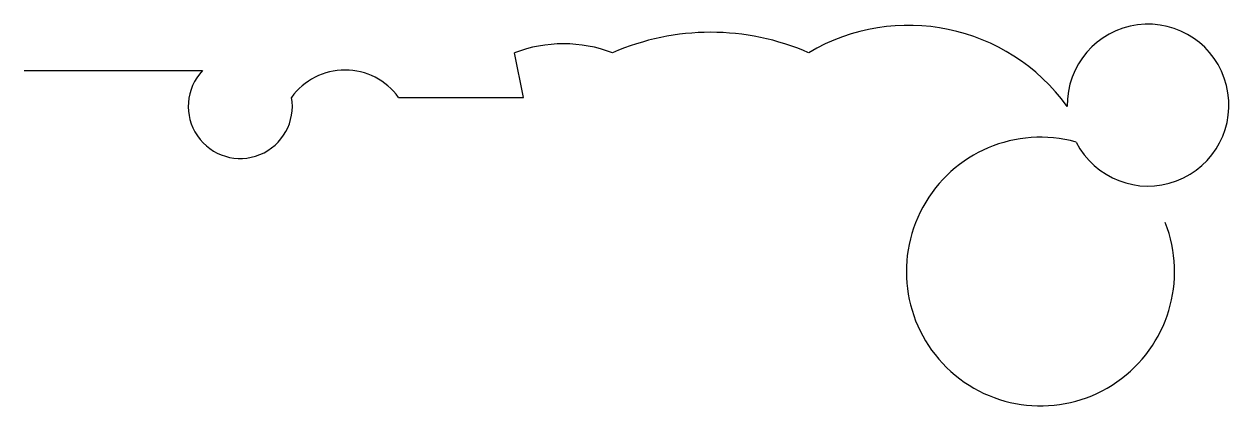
# Model space of a CAD drawing. Header units: inches. Extents: x 0 to 67.6, y -18.8 to 2.6.
import ezdxf

# ---------------------------------------------------------------- set-up
doc = ezdxf.new("R2010")
doc.units = ezdxf.units.IN
doc.header["$MEASUREMENT"] = 0

msp = doc.modelspace()

# ---------------------------------------------------------------- linework, layer by layer
msp.add_line((0, 0), (10, 0))
msp.add_lwpolyline([(21, -1.5), (28, -1.5), (27.5, 1)])
for centre, radius, start, end in [((38.5, -11.625), 13.771, 66.45996, 113.54004), ((49.605, -8.453), 10.99, 35.95826, 120.663), ((63.034, -1.929), 4.534, 207.17658, 180.89591), ((30.25, -6.25), 7.754, 69.22775, 110.77225), ((18, -3.667), 3.701, 35.83765, 144.16235), ((12.125, -2), 2.918, 136.7357, 9.86581), ((57, -11.25), 7.521, 74.57784, 21.44774)]:
    msp.add_arc(centre, radius, start, end)

doc.saveas('drawing.dxf')
